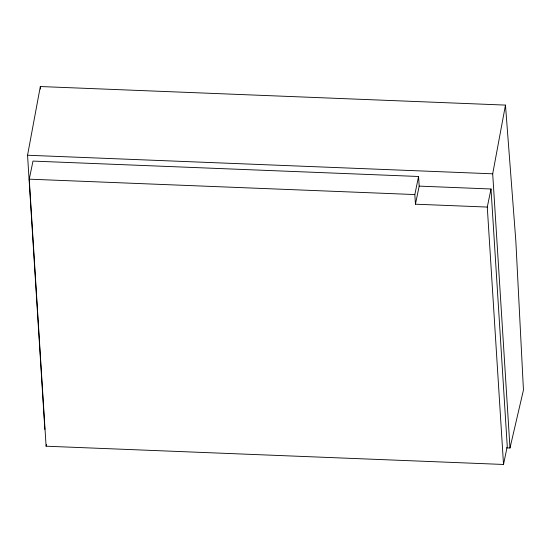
<?xml version="1.0" encoding="UTF-8"?>
<svg xmlns="http://www.w3.org/2000/svg" width="551" height="551" viewBox="0 0 551 551"><rect width="100%" height="100%" fill="white"/><g stroke="black" fill="none" stroke-linecap="round" stroke-linejoin="round"><path stroke-width="0.83" d="M44.851 429.443L27.55 155.244L40.326 86.535L505.474 105.096L515.832 240.945L523.45 390.032L509.992 448.011L506.555 447.873M509.992 448.011L492.697 173.813L505.474 105.096M491.017 188.993L507.257 446.393L503.518 464.465L46.098 446.207L29.251 179.165L32.991 161.092L418.574 176.485L419.18 186.121L415.44 204.194L487.277 207.066L491.017 188.993L419.18 186.121M46.098 446.207L46.436 444.567M415.44 204.194L414.834 194.558L418.574 176.485M27.55 155.244L492.697 173.813M29.251 179.165L414.834 194.558M40.326 86.535L40.526 89.097M487.277 207.066L503.518 464.465"/></g></svg>
